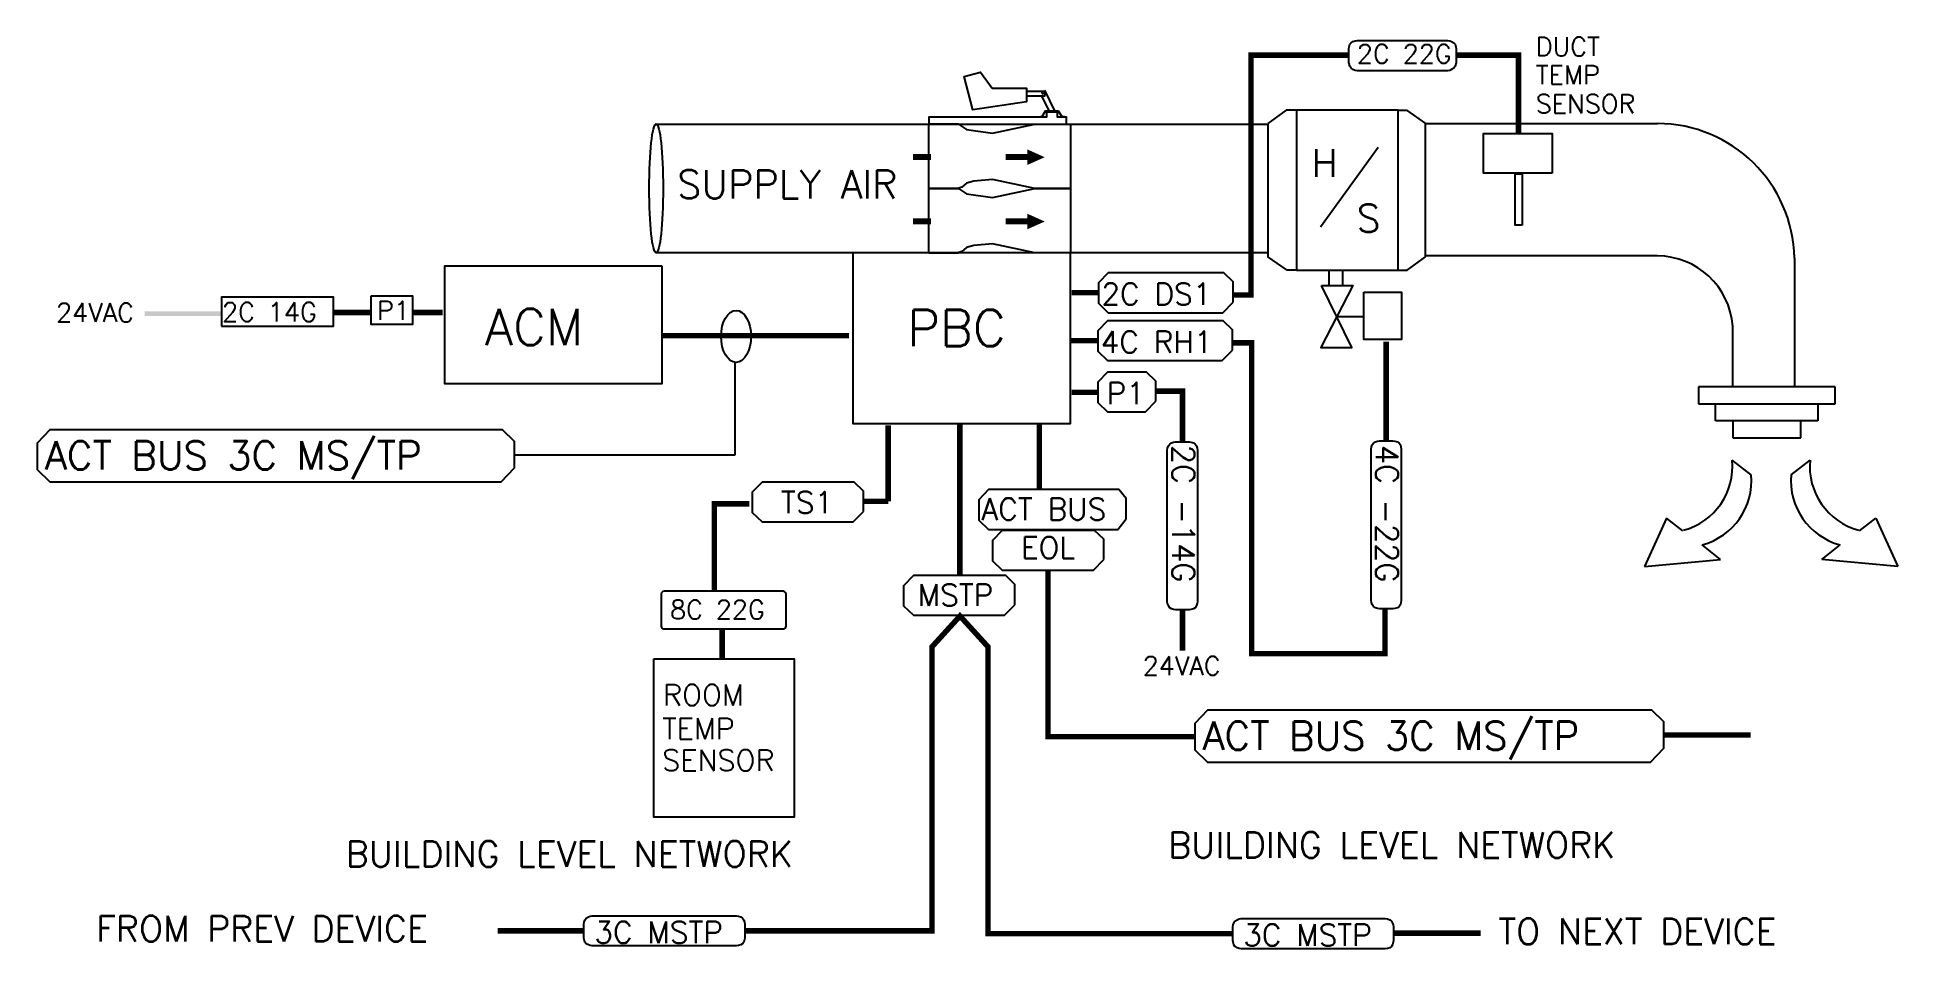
# Model space of a CAD drawing. Extents: x 586 to 1215, y 414 to 722.
import ezdxf

# ---------------------------------------------------------------- set-up
doc = ezdxf.new("R2010")
doc.units = 0
doc.header["$LTSCALE"] = 96
doc.header["$MEASUREMENT"] = 0
doc.layers.get('0').update_dxf_attribs({"linetype": 'CONTINUOUS'})
for name, color, linetype in [('COIL', 7, 'CONTINUOUS'), ('DUCT TEMP', 7, 'CONTINUOUS'), ('HOOD', 7, 'CONTINUOUS'), ('SUP', 7, 'CONTINUOUS'), ('TEMP SENS', 7, 'CONTINUOUS')]:
    doc.layers.add(name, color=color, linetype=linetype)
doc.styles.get("Standard").update_dxf_attribs({"font": 'ROMANS'})

msp = doc.modelspace()

# ---------------------------------------------------------------- hatches: boundary and pattern name
at = {"layer": 'SUP', "linetype": 'Continuous', "transparency": 33554687}
msp.add_hatch(color=7, dxfattribs=at).paths.add_polyline_path([(647.95, 627.95), (647.95, 629.5), (621.97, 629.5), (621.97, 627.95)])

# ---------------------------------------------------------------- linework, layer by layer
msp.add_ellipse((795.04, 671.11), major_axis=(0, 21.77), ratio=0.107953)
at = {"layer": 'COIL', "color": 7, "linetype": 'Continuous'}
msp.add_lwpolyline([(989.99, 616.42), (989.99, 623.27), (986.86, 626.28), (947.71, 626.28), (944.41, 622.87), (944.41, 616.02), (947.71, 612.83), (986.51, 612.83)], close=True, dxfattribs=at)
at = {"layer": 'COIL', "color": 7, "linetype": 'Continuous', "const_width": 1.85}
for points in [[(944.41, 619.62), (935.38, 619.62)], [(996.52, 595.46), (996.52, 618.88), (989.99, 618.88)]]:
    msp.add_lwpolyline(points, dxfattribs=at)
at = {"layer": 'COIL', "color": 7, "ltscale": 2, "const_width": 1.85}
for points in [[(1042, 619.24), (1042, 585.7)], [(1041.58, 528.88), (1041.58, 513.73), (996.52, 513.73), (996.52, 595.46)], [(977.27, 485.68), (977.27, 485.68), (927.56, 485.68), (927.56, 541.97)]]:
    msp.add_lwpolyline(points, dxfattribs=at)
at = {"layer": 'DUCT TEMP', "color": 7, "lineweight": 25, "transparency": 33554687}
msp.add_lwpolyline([(1065.68, 713.71), (1065.57, 713.06), (1065.35, 712.41), (1064.91, 711.75), (1064.15, 711.32), (1063.5, 710.99), (1062.84, 710.88), (1032.25, 710.88), (1031.49, 710.99), (1030.72, 711.32), (1030.18, 711.75), (1029.74, 712.41), (1029.52, 713.06), (1029.42, 713.71), (1029.42, 718.29), (1029.52, 718.94), (1029.74, 719.82), (1030.18, 720.36), (1030.72, 720.8), (1031.49, 721.01), (1032.25, 721.12), (1062.84, 721.12), (1063.5, 721.01), (1064.15, 720.8), (1064.91, 720.36), (1065.35, 719.82), (1065.57, 718.94), (1065.68, 718.29)], close=True, dxfattribs=at)
at = {"layer": 'DUCT TEMP', "color": 7, "ltscale": 2, "const_width": 1.85}
for points in [[(1029.1, 716.15), (996.25, 716.15), (996.25, 635.04), (990.24, 635.04)], [(1086.77, 689.7), (1086.77, 716.15), (1065.62, 716.15)]]:
    msp.add_lwpolyline(points, dxfattribs=at)
at = {"layer": 'DUCT TEMP', "color": 7, "linetype": 'Continuous', "lineweight": 25}
for points in [[(1098.19, 676.22), (1074.92, 676.22), (1074.92, 689.7), (1098.19, 689.7)], [(1087.97, 658.69), (1085.66, 658.69), (1085.66, 676.03), (1087.97, 676.03)]]:
    msp.add_lwpolyline(points, close=True, dxfattribs=at)
at = {"layer": 'DUCT TEMP', "color": 7, "linetype": 'Continuous'}
msp.add_lwpolyline([(990.24, 632.65), (990.24, 639.5), (987.11, 642.51), (947.97, 642.51), (944.67, 639.1), (944.67, 632.25), (947.97, 629.06), (986.76, 629.06)], close=True, dxfattribs=at)
at = {"layer": 'DUCT TEMP', "color": 7, "linetype": 'Continuous', "const_width": 1.85}
msp.add_lwpolyline([(944.67, 635.85), (935.63, 635.85)], dxfattribs=at)
at = {"layer": 'HOOD', "color": 0}
for p, q in [((795.04, 692.76), (887.29, 692.76)), ((897.31, 692.76), (887.29, 692.76)), ((887.29, 671.09), (887.29, 692.76)), ((897.31, 692.76), (900, 690.97)), ((908.81, 689.72), (923.13, 692.76)), ((923.13, 692.76), (935.19, 692.76)), ((935.19, 692.76), (1002, 692.76)), ((935.19, 692.76), (935.19, 671)), ((1008.2, 697.51), (1002, 693)), ((1002, 693), (1002, 648)), ((1011.62, 697.51), (1008.2, 697.51)), ((1011.62, 697.51), (1011.62, 643.49)), ((1046.02, 643.49), (1046.02, 697.51)), ((1046.02, 697.51), (1048.84, 697.51)), ((1048.84, 697.51), (1055.33, 693)), ((1055.33, 693), (1133.76, 693)), ((1055.33, 647.95), (1055.33, 693)), ((900, 690.97), (908.81, 689.72)), ((1039.26, 684.94), (1019.8, 658.03)), ((902.45, 673.56), (900, 672.88)), ((908.81, 674.05), (902.45, 673.56)), ((923.13, 671), (908.81, 674.05)), ((887.29, 671.09), (897.31, 671.09)), ((897.31, 671), (887.29, 671)), ((887.29, 649.34), (887.29, 671)), ((898.42, 671.56), (897.14, 671.09)), ((897.31, 671), (900, 669.21)), ((900, 672.88), (898.42, 671.56)), ((900, 669.21), (908.81, 667.97)), ((908.81, 667.97), (923.13, 671.01)), ((923.13, 671.01), (935.19, 671.01)), ((935.19, 671), (923.13, 671)), ((935.19, 671.01), (935.19, 649.25)), ((887.29, 649.34), (795.04, 649.34)), ((887.29, 649.34), (897.31, 649.34)), ((898.42, 649.8), (897.14, 649.34)), ((897.14, 649.34), (897.31, 649.34)), ((900, 651.13), (898.42, 649.8)), ((902.45, 651.81), (900, 651.13)), ((908.81, 652.29), (902.45, 651.81)), ((923.13, 649.25), (908.81, 652.29)), ((935.19, 649.25), (923.13, 649.25)), ((1002, 649.25), (935.19, 649.25)), ((1008.49, 643.49), (1002, 648)), ((1011.62, 643.49), (1008.49, 643.49)), ((1046.02, 643.49), (1049.13, 643.49)), ((1049.13, 643.49), (1055.33, 648)), ((1133.76, 648.25), (1055.33, 648.25)), ((1180.1, 647.47), (1180.16, 604.03)), ((1159.22, 604.03), (1159.22, 624.53)), ((1159.22, 604.03), (1147.68, 604.03)), ((1147.68, 604.03), (1147.68, 598.25)), ((1147.68, 598.25), (1193.85, 598.25)), ((1153.45, 592.48), (1153.45, 598.25)), ((1182.31, 604.03), (1159.22, 604.03)), ((1193.85, 604.03), (1182.31, 604.03)), ((1188.08, 598.25), (1188.08, 592.48)), ((1193.85, 598.25), (1193.85, 604.03)), ((1188.08, 592.48), (1153.45, 592.48)), ((1159.22, 592.48), (1159.22, 586.71)), ((1182.31, 586.71), (1182.31, 592.48)), ((1159.22, 586.71), (1182.31, 586.71)), ((1165.45, 574.27), (1159.08, 579.22)), ((1179.03, 574.27), (1185.39, 579.22)), ((1136.84, 559.56), (1129.39, 543.25)), ((1142.38, 555.26), (1136.84, 559.56)), ((1202.09, 555.26), (1207.63, 559.56)), ((1207.63, 559.56), (1215.08, 543.25)), ((1155.13, 545.54), (1148.94, 550.55)), ((1189.34, 545.54), (1195.53, 550.55)), ((1129.39, 543.25), (1155.13, 545.54)), ((1215.08, 543.25), (1189.34, 545.54))]:
    msp.add_line(p, q, dxfattribs=at)
at = {"layer": 'HOOD', "color": 0, "linetype": 'Continuous'}
for p, q in [((1046.02, 697.51), (1011.62, 697.51)), ((1011.62, 643.49), (1046.02, 643.49))]:
    msp.add_line(p, q, dxfattribs=at)
at = {"layer": 'HOOD', "color": 7, "linetype": 'Continuous', "lineweight": 25}
for points in [[(908.65, 704.95), (920.28, 704.95), (920.28, 700.33), (902.18, 697.71), (899.25, 708.96), (904.8, 710.35)], [(926.06, 703.41), (925.91, 703.57), (925.76, 703.72), (925.6, 703.57), (925.45, 703.41), (925.6, 703.26), (925.76, 703.11), (925.91, 703.26)], [(887.29, 692.76), (933.83, 692.76), (933.83, 695.22), (930.75, 695.22), (930.75, 696.92), (927.05, 696.92), (927.05, 695.22), (887.29, 695.22)]]:
    msp.add_lwpolyline(points, close=True, dxfattribs=at)
for points in [[(920.21, 703.95), (926.45, 703.95), (926.45, 702.33), (920.36, 702.33)], [(927.96, 697.3), (925.38, 702.63)], [(926.37, 704.34), (929.81, 697.3)], [(925.04, 695.45), (925.65, 695.45), (926.73, 697.3), (931.05, 697.3), (932.28, 695.45), (933.2, 695.45)]]:
    msp.add_lwpolyline(points, dxfattribs=at)
at = {"layer": 'HOOD', "color": 0, "const_width": 2.04}
for points in [[(888.06, 681.66), (881.91, 681.66)], [(922.19, 681.66), (913.27, 681.66)], [(888.06, 659.91), (881.91, 659.91)], [(922.19, 659.91), (913.27, 659.91)]]:
    msp.add_lwpolyline(points, dxfattribs=at)
at = {"layer": 'HOOD', "color": 0}
for points in [[(926.48, 681.64, 0, 5.23, 0), (920.63, 681.64, 5.23, 5.23, 0)], [(926.48, 659.89, 0, 5.23, 0), (920.63, 659.89, 5.23, 5.23, 0)]]:
    msp.add_lwpolyline(points, format="xyseb", dxfattribs=at)
for centre, radius, start, end in [((1133.76, 646.65), 46.35, 1.01117, 90), ((1133.71, 622.67), 25.58, 4.17444, 89.89259), ((1136.77, 577.14), 22.41, 285.01054, 5.3272), ((1207.7, 577.14), 22.41, 174.6728, 254.98946), ((1143.13, 572.19), 22.41, 285.01054, 5.3272), ((1201.34, 572.19), 22.41, 174.6728, 254.98946)]:
    msp.add_arc(centre, radius, start, end, dxfattribs=at)
at = {"layer": 'SUP', "color": 7, "linetype": 'Continuous', "lineweight": 25}
for p, q in [((1022.76, 638.28), (1022.76, 643.49)), ((1027.28, 638.29), (1027.28, 643.49))]:
    msp.add_line(p, q, dxfattribs=at)
at = {"layer": 'SUP', "color": 7, "linetype": 'Continuous'}
for p, q in [((821.75, 581.01), (821.75, 612.52)), ((747.09, 581.03), (821.75, 581.01))]:
    msp.add_line(p, q, dxfattribs=at)
at = {"layer": 'SUP', "color": 7, "linetype": 'Continuous', "lineweight": 25}
for points in [[(935.19, 649.25), (861.51, 649.25), (861.51, 591.57), (935.19, 591.57)], [(797.1, 644.78), (723.41, 644.78), (723.41, 605.12), (797.1, 605.12)], [(1020.07, 638.29), (1030.7, 638.29), (1019.92, 617.33), (1030.4, 617.33)], [(1034.4, 635.98), (1047.19, 635.98), (1047.19, 619.95), (1034.4, 619.95)]]:
    msp.add_lwpolyline(points, close=True, dxfattribs=at)
at = {"layer": 'SUP'}
for points in [[(647.95, 624.5), (685.85, 624.5), (685.85, 634.33), (647.95, 634.33)], [(698.64, 634.74), (712.58, 634.74), (712.58, 625.04), (698.64, 625.04)]]:
    msp.add_lwpolyline(points, close=True, dxfattribs=at)
at = {"layer": 'SUP', "color": 7, "ltscale": 2, "const_width": 1.85}
for points in [[(698.64, 629.11), (685.85, 629.11)], [(712.58, 629.11), (722.86, 629.11)]]:
    msp.add_lwpolyline(points, dxfattribs=at)
at = {"layer": 'SUP', "color": 7, "linetype": 'Continuous', "lineweight": 25}
msp.add_lwpolyline([(1025.31, 627.81), (1034.56, 627.81)], dxfattribs=at)
at = {"layer": 'SUP', "color": 7, "linetype": 'Continuous', "const_width": 1.85}
for points in [[(797.1, 621.3), (860.32, 621.3)], [(944.41, 602.12), (935.56, 602.12)], [(964.07, 602.52), (973.1, 602.52), (973.1, 585.34)], [(897.76, 540.15), (897.76, 591.6)], [(973.1, 528.53), (973.1, 514.74)], [(888.34, 511.24), (888.34, 516.05), (897.81, 526.47), (907.29, 516.05), (907.29, 511.24)], [(888.34, 511.24), (888.34, 420), (825, 420)], [(907.29, 511.24), (907.29, 419.06), (990.02, 419.06)], [(1165.35, 486.21), (1135.95, 486.21)], [(770.57, 420), (741.38, 420)], [(1073.91, 419.19), (1044.52, 419.19)]]:
    msp.add_lwpolyline(points, dxfattribs=at)
at = {"layer": 'SUP', "color": 7, "linetype": 'Continuous'}
for points in [[(964.07, 599.09), (964.07, 605.94), (960.94, 608.96), (947.71, 608.96), (944.41, 605.54), (944.41, 598.69), (947.71, 595.5), (960.59, 595.5)], [(589.94, 571.88), (742.56, 571.88), (747.09, 576.56), (747.09, 585.49), (743.02, 589.42), (589.94, 589.42), (585.64, 584.96), (585.64, 576.03)], [(954.04, 559.35), (954.04, 566.2), (951.52, 569.21), (907.49, 569.21), (904.19, 565.79), (904.19, 558.94), (907.49, 555.75), (951.17, 555.75)], [(946.47, 545.57), (946.47, 552.42), (943.35, 555.43), (912.13, 555.43), (908.83, 552.01), (908.83, 545.16), (912.13, 541.97), (942.99, 541.97)], [(916.4, 530.29), (916.4, 537.14), (913.27, 540.15), (882.06, 540.15), (878.76, 536.73), (878.76, 529.88), (882.06, 526.7), (912.92, 526.7)], [(981.58, 477.06), (1131.42, 477.06), (1135.95, 481.74), (1135.95, 490.68), (1131.88, 494.6), (981.58, 494.6), (977.27, 490.15), (977.27, 481.22)]]:
    msp.add_lwpolyline(points, close=True, dxfattribs=at)
at = {"layer": 'SUP', "color": 7, "linetype": 'Continuous', "lineweight": 20, "const_width": 1.85}
msp.add_lwpolyline([(924.65, 569.21), (924.65, 591.24)], dxfattribs=at)
at = {"layer": 'SUP', "color": 7, "lineweight": 25, "transparency": 33554687}
for points in [[(1039.71, 528.88), (1039.06, 528.99), (1038.4, 529.21), (1037.75, 529.65), (1037.31, 530.41), (1036.99, 531.06), (1036.88, 531.72), (1036.88, 582.86), (1036.99, 583.63), (1037.31, 584.39), (1037.75, 584.93), (1038.4, 585.37), (1039.06, 585.59), (1039.71, 585.7), (1044.29, 585.7), (1044.94, 585.59), (1045.81, 585.37), (1046.36, 584.93), (1046.79, 584.39), (1047.01, 583.63), (1047.12, 582.86), (1047.12, 531.72), (1047.01, 531.06), (1046.79, 530.41), (1046.36, 529.65), (1045.81, 529.21), (1044.94, 528.99), (1044.29, 528.88)], [(970.72, 528.53), (970.07, 528.63), (969.41, 528.85), (968.76, 529.29), (968.32, 530.05), (968, 530.71), (967.89, 531.36), (967.89, 582.51), (968, 583.27), (968.32, 584.03), (968.76, 584.58), (969.41, 585.01), (970.07, 585.23), (970.72, 585.34), (975.3, 585.34), (975.95, 585.23), (976.82, 585.01), (977.37, 584.58), (977.8, 584.03), (978.02, 583.27), (978.13, 582.51), (978.13, 531.36), (978.02, 530.71), (977.8, 530.05), (977.37, 529.29), (976.82, 528.85), (975.95, 528.63), (975.3, 528.53)], [(770.57, 422.29), (770.68, 422.94), (770.9, 423.6), (771.34, 424.25), (772.1, 424.69), (772.75, 425.01), (773.41, 425.12), (822.17, 425.12), (822.93, 425.01), (823.69, 424.69), (824.24, 424.25), (824.67, 423.6), (824.89, 422.94), (825, 422.29), (825, 417.71), (824.89, 417.06), (824.67, 416.19), (824.24, 415.64), (823.69, 415.21), (822.93, 414.99), (822.17, 414.88), (773.41, 414.88), (772.75, 414.99), (772.1, 415.21), (771.34, 415.64), (770.9, 416.19), (770.68, 417.06), (770.57, 417.71)], [(990.09, 421.34), (990.2, 421.99), (990.42, 422.64), (990.85, 423.3), (991.62, 423.73), (992.27, 424.06), (992.92, 424.17), (1041.68, 424.17), (1042.45, 424.06), (1043.21, 423.73), (1043.75, 423.3), (1044.19, 422.64), (1044.41, 421.99), (1044.52, 421.34), (1044.52, 416.76), (1044.41, 416.11), (1044.19, 415.23), (1043.75, 414.69), (1043.21, 414.25), (1042.45, 414.03), (1041.68, 413.93), (992.92, 413.93), (992.27, 414.03), (991.62, 414.25), (990.85, 414.69), (990.42, 415.23), (990.2, 416.11), (990.09, 416.76)]]:
    msp.add_lwpolyline(points, close=True, dxfattribs=at)
at = {"layer": 'SUP', "color": 7, "linetype": 'Continuous'}
msp.add_ellipse((822.05, 621.03), major_axis=(0, 8.78), ratio=0.575757, dxfattribs=at)
at = {"layer": 'TEMP SENS', "color": 7, "linetype": 'Continuous', "const_width": 1.85}
for points in [[(873.52, 565.24), (873.52, 590.93)], [(814.73, 535.09), (814.73, 564.4), (826.53, 564.4)], [(865.03, 565.24), (873.52, 565.24)]]:
    msp.add_lwpolyline(points, dxfattribs=at)
at = {"layer": 'TEMP SENS', "color": 7, "linetype": 'Continuous'}
for points in [[(865.2, 561.87), (865.2, 568.72), (862.07, 571.74), (830.86, 571.74), (827.56, 568.32), (827.56, 561.47), (830.86, 558.28), (861.72, 558.28)], [(794.24, 511.94), (841.71, 511.94), (841.71, 458.39), (794.24, 458.39)]]:
    msp.add_lwpolyline(points, close=True, dxfattribs=at)
at = {"layer": 'TEMP SENS', "color": 7, "linetype": 'Continuous', "lineweight": 25, "transparency": 33554687}
msp.add_lwpolyline([(797.72, 522.09), (837.99, 522.09, 0.414214), (838.99, 523.09), (838.99, 533.88, 0.414214), (837.99, 534.88), (797.72, 534.88, 0.414214), (796.72, 533.88), (796.72, 523.09, 0.414214)], format="xyb", close=True, dxfattribs=at)
at = {"layer": 'TEMP SENS', "color": 7, "ltscale": 2, "const_width": 1.85}
msp.add_lwpolyline([(817.37, 522.09), (817.37, 511.92)], dxfattribs=at)

# ---------------------------------------------------------------- texts
at = {"layer": 'COIL', "color": 7, "linetype": 'Continuous'}
msp.add_text('4C RH1', height=7.354, dxfattribs=at).set_placement((945.43, 615.46))
at = {"layer": 'COIL', "color": 7, "ltscale": 2}
msp.add_text('4C -22G', height=7.54, rotation=270, dxfattribs=at).set_placement((1038.52, 584.37))
at = {"layer": 'DUCT TEMP', "color": 7, "transparency": 33554687}
for s, p in [('2C 22G', (1032.1, 713.43)), ('DUCT', (1092.58, 715.87)), ('TEMP', (1092.58, 706.31)), ('SENSOR', (1092.58, 696.52))]:
    msp.add_text(s, height=6.343, dxfattribs=at).set_placement(p)
at = {"layer": 'DUCT TEMP', "color": 7, "linetype": 'Continuous'}
msp.add_text('2C DS1', height=7.354, dxfattribs=at).set_placement((945.68, 631.69))
at = {"layer": 'HOOD', "color": 0}
for s, height, p in [('H', 9.37, (1016.7, 675)), ('SUPPLY AIR', 9.556, (802.1, 667.69)), ('S', 9.37, (1032.01, 656.31))]:
    msp.add_text(s, height=height, dxfattribs=at).set_placement(p)
at = {"layer": 'SUP', "color": 7, "transparency": 33554687}
for s, p in [('24VAC', (592.03, 625.92)), ('2C 14G', (648.16, 626.12)), ('P1', (700.56, 626.65)), ('24VAC', (959.64, 506.45))]:
    msp.add_text(s, height=6.343, dxfattribs=at).set_placement(p)
at = {"layer": 'SUP', "color": 7, "linetype": 'Continuous'}
for s, height, p in [('ACM', 12.348, (737.11, 618.05)), ('PBC', 12.348, (879.96, 617.7)), ('P1', 7.354, (947.46, 598.13)), ('ACT BUS 3C MS/TP', 9.5879, (588.31, 575.97)), ('ACT BUS', 7.354, (905.09, 558.94)), ('EOL', 7.354, (918.49, 545.93)), ('MSTP', 7.354, (883.55, 529.92)), ('ACT BUS 3C MS/TP', 9.5879, (979.95, 481.16)), ('BUILDING LEVEL NETWORK', 8.6736, (968.21, 444.73)), ('BUILDING LEVEL NETWORK', 8.6736, (689.98, 441.67)), ('FROM PREV DEVICE ', 8.6736, (605.56, 416.41)), ('3C MSTP', 7.354, (774.13, 415.85)), ('3C MSTP', 7.354, (993.65, 414.9)), ('TO NEXT DEVICE ', 8.6736, (1080.01, 415.46))]:
    msp.add_text(s, height=height, dxfattribs=at).set_placement(p)
at = {"layer": 'SUP', "color": 7, "ltscale": 2}
msp.add_text('2C -14G', height=7.54, rotation=270, dxfattribs=at).set_placement((969.63, 584.37))
at = {"layer": 'TEMP SENS', "color": 7, "linetype": 'Continuous'}
for s, height, p in [('TS1', 7.354, (837.27, 561.22)), ('ROOM', 7.158, (797.35, 496.2)), ('TEMP', 7.158, (797.05, 484.81)), ('SENSOR', 7.158, (797.05, 474.08))]:
    msp.add_text(s, height=height, dxfattribs=at).set_placement(p)
at = {"layer": 'TEMP SENS', "color": 7, "transparency": 33554687}
msp.add_text('8C 22G', height=6.343, dxfattribs=at).set_placement((799.72, 525.49))

doc.saveas('drawing.dxf')
